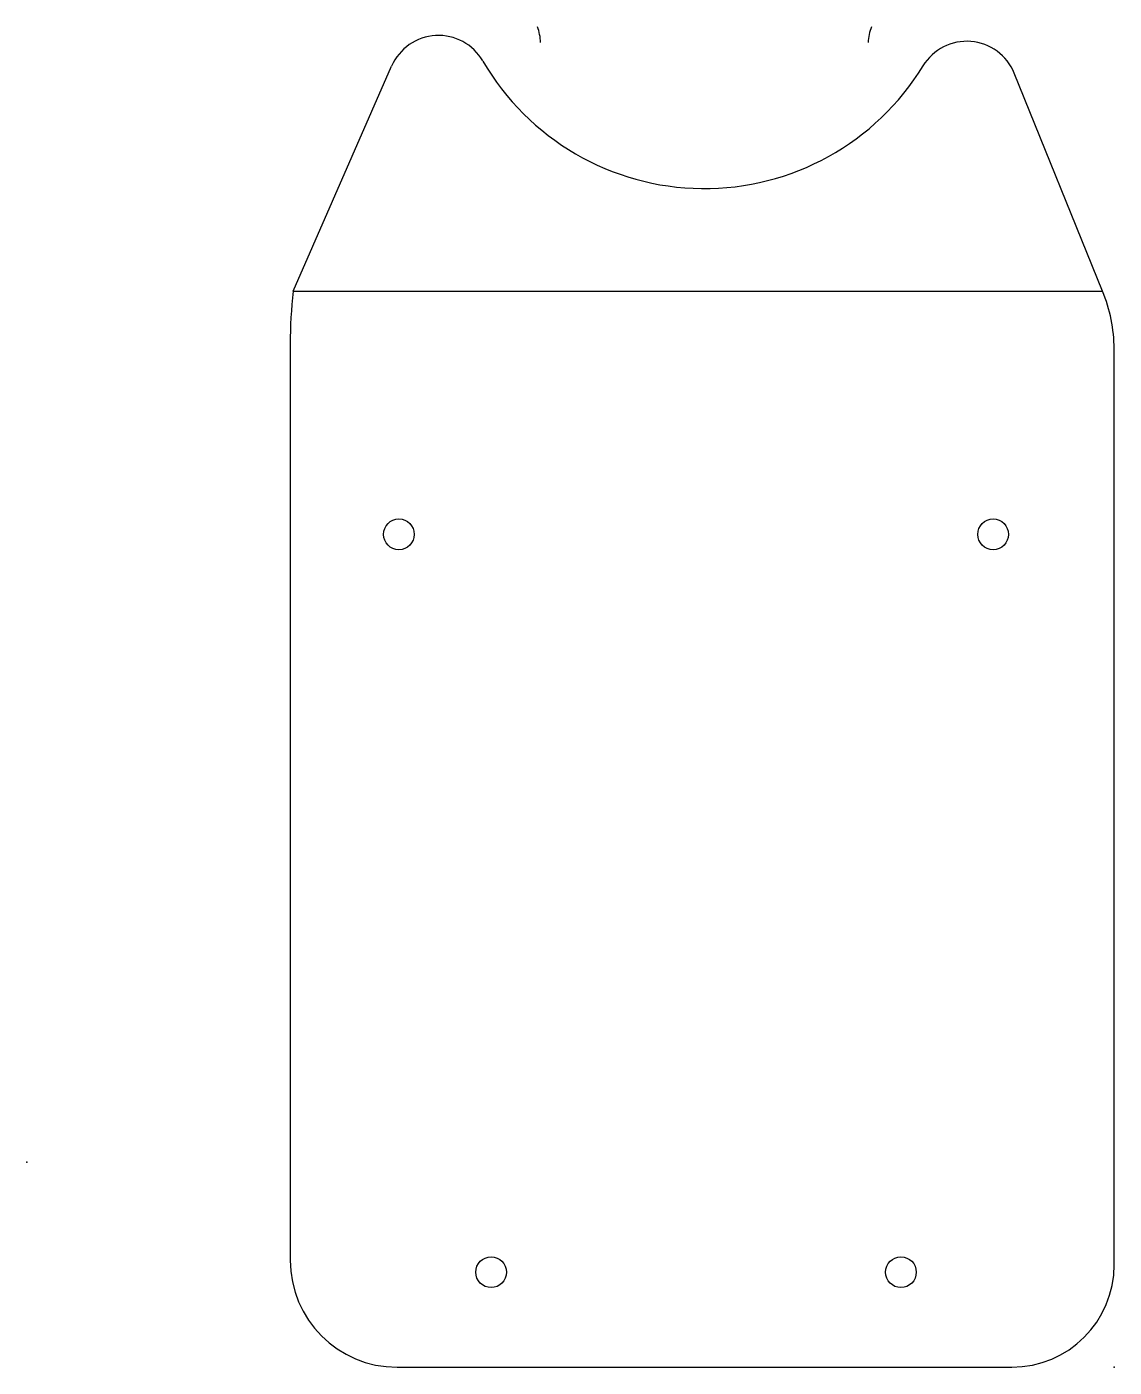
# Model space of a CAD drawing. Header units: millimetres. Extents: x 0 to 106, y -20 to 111.
import ezdxf

# ---------------------------------------------------------------- set-up
doc = ezdxf.new("R2010")
doc.units = ezdxf.units.MM
doc.header["$MEASUREMENT"] = 0
doc.layers.add('lidarmount v3_Sketch1', color=7, linetype='Continuous')

msp = doc.modelspace()

# ---------------------------------------------------------------- linework, layer by layer
at = {"layer": 'lidarmount v3_Sketch1'}
for p, q in [((26, 85), (35.61, 106.96)), ((105, 85), (96.37, 106.26)), ((26, 85), (105, 85)), ((25.71, 79.85), (25.71, -9.57)), ((106.14, -10), (106.14, 79.36)), ((36.14, -20), (96.14, -20))]:
    msp.add_line(p, q, dxfattribs=at)
for centre in [(36.32, 61.27), (94.32, 61.27), (45.32, -10.73), (85.32, -10.73)]:
    msp.add_circle(centre, 1.5, dxfattribs=at)
for centre, radius, start, end in [((40.19, 104.95), 5, 30.1396, 156.3577), ((45.16, 109.03), 5, 2.6598, 20.7352), ((87.11, 109.03), 5, 159.2648, 177.3402), ((91.74, 104.38), 5, 22.0862, 148.5917), ((66.14, 120.01), 25, 210.1396, 328.5917), ((71.02, 79.85), 45.31, 173.4763, 180), ((91.56, 79.36), 14.57, 360, 22.7717), ((36.14, -9.57), 10.43, 180, 270), ((96.14, -10), 10, 270, 0)]:
    msp.add_arc(centre, radius, start, end, dxfattribs=at)
for p in [(0, 0), (106.14, -20)]:
    msp.add_point(p, dxfattribs=at)

doc.saveas('drawing.dxf')
